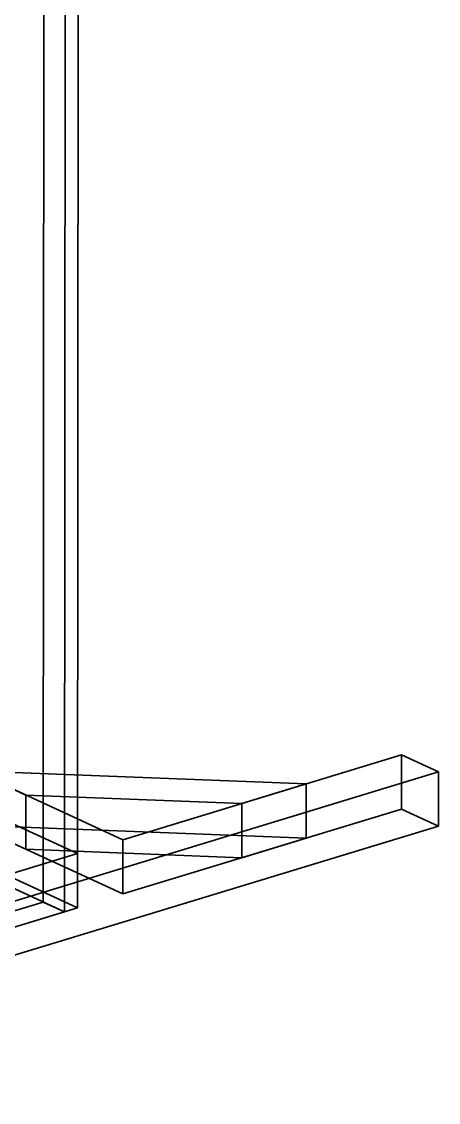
# Model space of a CAD drawing. Header units: millimetres. Extents: x 13 to 1054, y -1204 to 736.
# Drawn here: x 804 to 1053, y -1204 to -557 of the extents above; entities that cross this region are included whole.
import ezdxf

# ---------------------------------------------------------------- set-up
doc = ezdxf.new("R2010")
doc.units = ezdxf.units.MM
doc.layers.add('1', color=7, linetype='Continuous', true_color=0xffffff)

msp = doc.modelspace()

# ---------------------------------------------------------------- linework, layer by layer
at = {"layer": '1', "color": 7, "linetype": 'Continuous', "lineweight": 35}
for p, q in [((817.98, 450.11), (816.87, -1084.16)), ((830.61, 444.29), (829.49, -1089.99)), ((816.87, -1084.16), (471.74, -1189.27)), ((816.87, -1084.16), (829.49, -1089.99)), ((829.49, -1089.99), (484.37, -1195.1))]:
    msp.add_line(p, q, dxfattribs=at)
at = {"layer": '1', "color": 5, "linetype": 'Continuous', "lineweight": 35}
for p, q in [((837.25, -1087.62), (838.36, 446.65)), ((829.49, -1089.99), (830.61, 444.29)), ((255.23, -765.93), (864.41, -1046.91)), ((228.08, -774.2), (837.27, -1055.18)), ((255.21, -798.38), (864.39, -1079.36)), ((228.06, -806.64), (837.25, -1087.62)), ((228.06, -806.64), (837.25, -1087.62)), ((220.31, -809.01), (829.49, -1089.99)), ((864.41, -1046.91), (1031.16, -996.13)), ((1031.16, -996.13), (1031.13, -1028.57)), ((1031.16, -996.13), (1053.25, -1006.32)), ((510.37, -1171.66), (1053.25, -1006.32)), ((974.09, -1013.52), (775.14, -1005.75)), ((775.14, -1005.75), (806.38, -1020.16)), ((1053.25, -1006.32), (1053.23, -1038.77)), ((935.71, -1025.22), (974.09, -1013.52)), ((974.07, -1045.97), (974.09, -1013.52)), ((806.38, -1020.16), (806.36, -1052.61)), ((935.71, -1025.22), (806.38, -1020.16)), ((1031.13, -1028.57), (864.39, -1079.36)), ((935.68, -1057.66), (935.71, -1025.22)), ((1031.13, -1028.57), (1053.23, -1038.77)), ((1053.23, -1038.77), (510.34, -1204.11)), ((806.36, -1052.61), (775.11, -1038.2)), ((974.07, -1045.97), (775.11, -1038.2)), ((864.41, -1046.91), (864.39, -1079.36)), ((974.07, -1045.97), (935.68, -1057.66)), ((935.68, -1057.66), (806.36, -1052.61)), ((488.27, -1161.47), (837.27, -1055.18)), ((837.25, -1087.62), (837.27, -1055.18)), ((837.25, -1087.62), (488.25, -1193.91)), ((829.49, -1089.99), (837.25, -1087.62))]:
    msp.add_line(p, q, dxfattribs=at)

doc.saveas('drawing.dxf')
